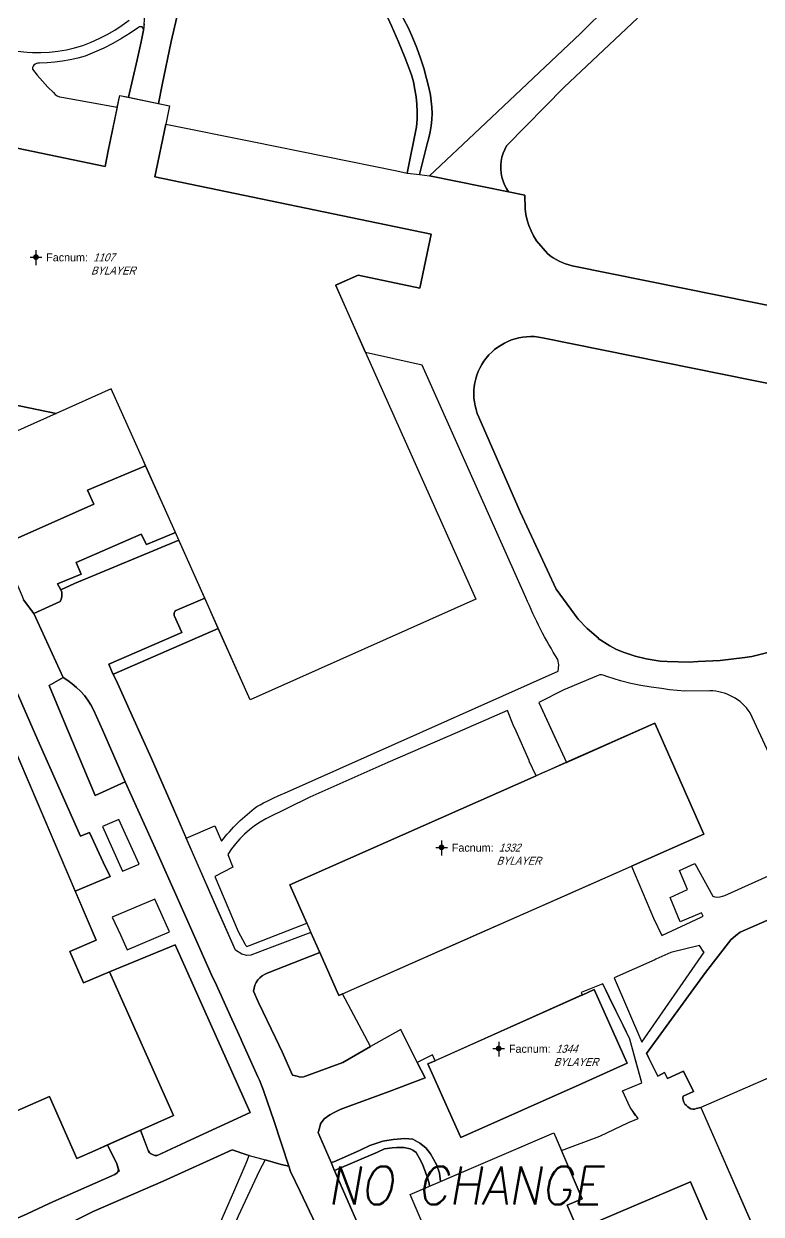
# Model space of a CAD drawing. Header units: inches. Extents: x 1273557 to 1282364, y 239587 to 246310.
# Drawn here: x 1277121 to 1277508, y 242171 to 242795 of the extents above; entities that cross this region are included whole.
import ezdxf
from ezdxf.enums import TextEntityAlignment as Align

# ---------------------------------------------------------------- set-up
doc = ezdxf.new("R2010")
doc.units = ezdxf.units.IN
doc.header["$MEASUREMENT"] = 0
doc.linetypes.add('DASHED2', pattern=[0.375, 0.25, -0.125])
doc.layers.add('BLDG-DATA', color=159, linetype='DASHED2', lineweight=30)
for name, color, linetype in [('BLDG-UW', 231, 'Continuous'), ('GRASS', 3, 'Continuous'), ('PATH', 253, 'Continuous'), ('PATH-ISLAND', 252, 'Continuous'), ('REV-ADJUDICATION-NOTES', 2, 'Continuous'), ('STREET-UW', 50, 'Continuous')]:
    doc.layers.add(name, color=color, linetype=linetype)
doc.styles.add('Revisions', font='simplex.shx', dxfattribs={"width": 0.9, "oblique": 10, "height": 25})
doc.styles.add('SS_LITE', font='FRABK.TTF', dxfattribs={"height": 16})

# ---------------------------------------------------------------- blocks, each defined once
blk = doc.blocks.new('*U1')
for p, q in [((-3.08, 0), (3.08, 0)), ((0, 3.55), (0, -4.2))]:
    blk.add_line(p, q)
at = {"const_width": 1.5}
blk.add_lwpolyline([(-0.75, 0, 1), (0.75, 0, 1)], format="xyb", close=True, dxfattribs=at)
at = {"layer": 'BLDG-DATA', "color": 1, "style": 'SS_LITE'}
blk.add_text('Facnum:', height=4.2, dxfattribs=at).set_placement((27.26, -2.25), align=Align.RIGHT)
at = {"layer": 'BLDG-DATA', "color": 7, "style": 'SS_LITE', "oblique": 20, "width": 0.9, "flags": 8}
for tag, p in [('FACNUM', (29.98, -2.25)), ('OBJECT', (28.84, -9.16))]:
    blk.add_attdef(tag, p, '', height=4.2, dxfattribs=at)

msp = doc.modelspace()

# ---------------------------------------------------------------- linework, layer by layer
at = {"layer": 'BLDG-UW'}
for points in [[(1277062.35, 242741.61), (1277163.94, 242720.5), (1277165.62, 242728.6), (1277171.66, 242757.68), (1277197.79, 242752.25), (1277195.78, 242742.59), (1277190.07, 242715.07), (1277334.97, 242684.97), (1277329.07, 242656.58), (1277296.61, 242663.32), (1277284.83, 242658.1), (1277300.56, 242622.87), (1277358.36, 242493.44), (1277240.02, 242440.59), (1277183.85, 242566.38), (1277167.16, 242603.73), (1277138.29, 242590.84), (1277035.46, 242612.22), (1277037.65, 242622.75)], [(1277395.99, 242403.35), (1277394.22, 242402.56), (1277389.98, 242400.69), (1277260.83, 242343.46), (1277269.76, 242323.32), (1277271.89, 242318.51), (1277276.57, 242307.93), (1277286.57, 242285.37), (1277288.48, 242286.22), (1277359.99, 242317.9), (1277404.79, 242337.75), (1277440.01, 242353.36), (1277477.91, 242370.15), (1277452.17, 242428.24), (1277405.55, 242407.59)], [(1277336.99, 242251.14), (1277333.24, 242249.47), (1277346.48, 242219.86), (1277350.51, 242210.85), (1277414.11, 242239.31), (1277437.76, 242249.9), (1277420.48, 242288.51), (1277414.06, 242285.64)], [(1277540.81, 242238.5), (1277537.45, 242246.19), (1277534.82, 242252.21), (1277476.4, 242226.68), (1277523.3, 242119.37), (1277544.29, 242128.55), (1277557.64, 242134.38), (1277582.05, 242145.06), (1277578.41, 242153.51), (1277585.62, 242156.66), (1277584.04, 242160.27), (1277579.1, 242171.57), (1277571.52, 242168.25)], [(1277323.92, 242181.02), (1277399.29, 242213.26), (1277414.03, 242178.79), (1277406.27, 242175.47), (1277411.87, 242162.37), (1277470.96, 242187.65), (1277491.32, 242140.05), (1277433.23, 242115.2), (1277438.9, 242101.95), (1277447.46, 242105.6), (1277462.99, 242069.28), (1277387.01, 242036.77), (1277372.11, 242071.6), (1277378.32, 242074.25), (1277365.67, 242103.83), (1277359, 242119.42), (1277346.47, 242148.7), (1277339.1, 242145.54), (1277323.92, 242181.02)]]:
    msp.add_lwpolyline(points, close=True, dxfattribs=at)
msp.add_lwpolyline([(1277039.13, 242190.41), (1277134.9, 242232.37), (1277149.15, 242199.86), (1277158.73, 242204.13), (1277199.87, 242222.45), (1277189.23, 242246.35), (1277171.17, 242286.89), (1277166.29, 242297.85), (1277152.58, 242291.98), (1277145.52, 242308.47), (1277159.3, 242314.36), (1277159.3, 242314.36), (1277159.3, 242314.36), (1277159.3, 242314.36), (1277159.3, 242314.36), (1277093.25, 242468.99)], dxfattribs=at)
at = {"layer": 'GRASS'}
for points in [[(1277320.49, 242797.96), (1277323.01, 242792.94), (1277325.33, 242787.82), (1277327.45, 242782.62), (1277329.37, 242777.34), (1277331.07, 242771.98), (1277332.57, 242766.56), (1277333.85, 242761.09), (1277334.53, 242757.93), (1277335.01, 242754.72), (1277335.3, 242751.5), (1277335.38, 242748.26), (1277335.26, 242745.02), (1277334.94, 242741.79), (1277334.41, 242738.59), (1277333.69, 242735.42), (1277332.78, 242732.31), (1277328.8, 242716.3), (1277334.14, 242715.53), (1277360.48, 242740.29), (1277413.19, 242790.19), (1277442.94, 242819.76)], [(1277202.81, 242804.04), (1277198.57, 242786), (1277193.97, 242763.19), (1277192.05, 242753.44), (1277197.79, 242752.25), (1277195.78, 242742.59), (1277241.12, 242733.58), (1277317.02, 242718.21), (1277322.35, 242716.94), (1277327.29, 242741.32), (1277327.55, 242745.25), (1277327.59, 242749.18), (1277327.42, 242753.11), (1277327.04, 242757.03), (1277326.44, 242760.91), (1277325.62, 242764.76), (1277324.6, 242768.56), (1277321.34, 242777.2), (1277317.88, 242785.76), (1277314.2, 242794.24), (1277310.31, 242802.62)], [(1277118.03, 242780.97), (1277123.16, 242780.34), (1277125.88, 242780.2), (1277130.35, 242780.21), (1277134.81, 242780.46), (1277139.25, 242780.96), (1277143.66, 242781.7), (1277148.01, 242782.68), (1277152.31, 242783.9), (1277156.63, 242785.6), (1277160.86, 242787.52), (1277164.98, 242789.64), (1277169, 242791.97), (1277172.89, 242794.51), (1277176.65, 242797.23)], [(1277093.25, 242468.99), (1277148.27, 242340.19), (1277166.58, 242347.9), (1277163.01, 242355.44), (1277155.79, 242370.94), (1277151.08, 242369.04), (1277128.77, 242419.37), (1277111.97, 242457.85)], [(1277534.82, 242252.21), (1277476.4, 242226.68), (1277473.96, 242226.06), (1277473.02, 242225.84), (1277472.06, 242225.83), (1277471.11, 242226.02), (1277470.23, 242226.42), (1277469.46, 242226.99), (1277468.82, 242227.71), (1277468.82, 242227.71), (1277468, 242228.45), (1277467.4, 242229.36), (1277467.03, 242230.4), (1277466.93, 242231.49), (1277467.11, 242232.58), (1277467.11, 242232.58), (1277472.51, 242235.02), (1277467.31, 242245.79), (1277458.82, 242241.87), (1277457.26, 242244.92), (1277453.82, 242243), (1277447.83, 242255.05), (1277478.72, 242297.48), (1277492.04, 242314.67), (1277494.76, 242316.91), (1277497.02, 242318.71), (1277519.29, 242328.44)], [(1277111.83, 242165.69), (1277123.07, 242170.88), (1277134.32, 242176.07), (1277138.21, 242177.8), (1277169.09, 242191.53), (1277170.42, 242192.61), (1277171.06, 242194.01), (1277170.12, 242197.15), (1277165.22, 242207.02), (1277158.73, 242204.13), (1277149.15, 242199.86), (1277134.9, 242232.37), (1277039.13, 242190.41)], [(1277339.1, 242145.54), (1277323.92, 242181.02), (1277334.07, 242185.36), (1277333.96, 242186.98), (1277332.87, 242190.3), (1277331.41, 242194.09), (1277330.52, 242196.42), (1277329.37, 242198.93), (1277327.98, 242201.52), (1277327.07, 242203), (1277325.29, 242204.23), (1277323.86, 242205.03), (1277320.53, 242205.7), (1277316.85, 242205.61), (1277314.45, 242205.4), (1277310.51, 242204.89), (1277306.79, 242203.26), (1277284.24, 242193.61), (1277288.94, 242182.68), (1277298.95, 242159.97)]]:
    msp.add_lwpolyline(points, dxfattribs=at)
for points in [[(1277180.72, 242776.37), (1277182.8, 242785.78), (1277184.19, 242792.04), (1277184.13, 242792.68), (1277183.82, 242793.23), (1277183.32, 242793.63), (1277182.7, 242793.79), (1277182.07, 242793.7), (1277181.53, 242793.37), (1277177.14, 242790.38), (1277172.63, 242787.57), (1277168.01, 242784.96), (1277163.27, 242782.56), (1277158.44, 242780.35), (1277153.52, 242778.36), (1277149.62, 242777.26), (1277145.67, 242776.35), (1277141.67, 242775.64), (1277137.64, 242775.12), (1277133.59, 242774.8), (1277129.53, 242774.67), (1277128.74, 242774.71), (1277127.97, 242774.55), (1277127.26, 242774.2), (1277126.66, 242773.68), (1277126.21, 242773.04), (1277125.94, 242772.3), (1277125.86, 242771.52), (1277128.44, 242768.28), (1277131.16, 242765.15), (1277134.01, 242762.13), (1277137, 242759.23), (1277137.83, 242758.28), (1277138.85, 242757.53), (1277140.02, 242757.02), (1277141.26, 242756.79), (1277170.38, 242751.49), (1277171.66, 242757.68), (1277176.16, 242756.75)], [(1277148.75, 242512.64), (1277182.9, 242527.47), (1277185.62, 242522.05), (1277200.82, 242528.36), (1277185.22, 242563.3), (1277154.77, 242550.54), (1277158.02, 242543.18), (1277108.8, 242521.36), (1277113.35, 242510.81), (1277116.06, 242505.03), (1277120.46, 242494.91), (1277121.26, 242493.08), (1277126.63, 242485.84), (1277140.38, 242492.19), (1277140.95, 242493.32), (1277141.28, 242494.53), (1277141.37, 242495.8), (1277141.21, 242497.05), (1277140.81, 242498.25), (1277139.09, 242501.48), (1277151.46, 242506.48)], [(1277162.62, 242424.75), (1277157.85, 242435.3), (1277156.45, 242437.92), (1277154.86, 242440.42), (1277153.09, 242442.8), (1277151.13, 242445.03), (1277149.02, 242447.11), (1277146.75, 242449.02), (1277144.35, 242450.76), (1277141.98, 242452.21), (1277134.61, 242448.09), (1277142.36, 242429.54), (1277152.83, 242404.52), (1277158.78, 242390.28), (1277174.57, 242397.49)], [(1277389.98, 242400.69), (1277389.99, 242400.69), (1277386.38, 242408.37), (1277386.26, 242408.64), (1277386.26, 242408.64), (1277379.48, 242424.07), (1277377.98, 242427.47), (1277374.91, 242434.9), (1277348.5, 242423.47), (1277312.26, 242407.67), (1277271.38, 242389.49), (1277248.22, 242378.17), (1277245.23, 242376.43), (1277242.37, 242374.5), (1277239.63, 242372.39), (1277237.04, 242370.1), (1277234.6, 242367.65), (1277232.33, 242365.05), (1277230.24, 242362.3), (1277228.33, 242359.43), (1277230.95, 242352.69), (1277221.58, 242347.84), (1277233.73, 242319.02), (1277237.21, 242312.46), (1277237.52, 242311.87), (1277237.94, 242311.51), (1277238.37, 242311.13), (1277239.67, 242311.64), (1277269.74, 242323.35), (1277260.83, 242343.46)], [(1277171.11, 242377.85), (1277162.58, 242374.1), (1277173.11, 242350.65), (1277181.82, 242354.32)], [(1277190.03, 242335.96), (1277167.76, 242326.58), (1277172, 242317.28), (1277175.62, 242309.33), (1277197.73, 242318.74)], [(1277200.72, 242312.05), (1277166.31, 242297.82), (1277171.17, 242286.89), (1277189.23, 242246.35), (1277199.87, 242222.45), (1277182.54, 242214.73), (1277186.55, 242204.04), (1277187.24, 242203.05), (1277188.16, 242202.28), (1277189.24, 242201.77), (1277190.42, 242201.55), (1277191.66, 242201.64), (1277208.88, 242209.65), (1277240.08, 242224.04)], [(1277288.52, 242286.23), (1277286.57, 242285.37), (1277276.56, 242307.96), (1277249.01, 242297.08), (1277247.59, 242296.48), (1277246.28, 242295.68), (1277245.09, 242294.7), (1277244.06, 242293.56), (1277243.2, 242292.28), (1277242.54, 242290.9), (1277241.78, 242287.67), (1277244.36, 242281.74), (1277253.24, 242263.16), (1277256.84, 242255.84), (1277262.22, 242243.69), (1277264.6, 242243.08), (1277265.7, 242242.78), (1277266.84, 242242.69), (1277267.97, 242242.81), (1277269.06, 242243.15), (1277288.6, 242250.3), (1277303.17, 242258.56)], [(1277452.7, 242304.45), (1277452.17, 242304.21), (1277430.83, 242294.73), (1277445.45, 242260.9), (1277478.01, 242308.12), (1277477.86, 242308.21), (1277475.55, 242311.61), (1277460.67, 242308.05)], [(1277435.19, 242235.45), (1277445.38, 242239.55), (1277442.46, 242250.23), (1277439.08, 242262.57), (1277435.7, 242269.47), (1277431.96, 242277.1), (1277428.16, 242284.84), (1277424.91, 242291.47), (1277413.57, 242286.97), (1277414.06, 242285.64), (1277420.48, 242288.51), (1277437.76, 242249.9), (1277414.11, 242239.31), (1277350.51, 242210.85), (1277346.48, 242219.86), (1277333.24, 242249.47), (1277336.97, 242251.13), (1277335.57, 242254.29), (1277327.62, 242250.32), (1277331.71, 242242.13), (1277312.86, 242235.01), (1277289.96, 242226.57), (1277287.15, 242225.52), (1277284.44, 242224.25), (1277281.84, 242222.78), (1277278.79, 242220.71), (1277276.97, 242218.04), (1277276.4, 242215.79), (1277275.67, 242213.49), (1277276.63, 242211.34), (1277282.42, 242197.86), (1277283.93, 242198.18), (1277291.1, 242201.36), (1277297.75, 242204.3), (1277302.76, 242206.68), (1277309.65, 242209.01), (1277314.98, 242209.93), (1277321.06, 242210.31), (1277325.25, 242209.97), (1277329.05, 242208), (1277332.17, 242205.54), (1277334.67, 242202.32), (1277337.8, 242196.78), (1277339.24, 242192.13), (1277339.76, 242187.8), (1277399.29, 242213.26), (1277403.2, 242204.1), (1277423.45, 242211.64), (1277438.41, 242218.77), (1277443.49, 242220.87), (1277442.11, 242222.51), (1277439.82, 242225.98), (1277439.36, 242226.68)], [(1277231.47, 242182.43), (1277237.93, 242197.42), (1277239.55, 242201.45), (1277239.45, 242201.48), (1277238.29, 242201.86), (1277230.61, 242204.4), (1277194.46, 242187.91), (1277157.66, 242172.02), (1277136, 242161.15), (1277137.19, 242156.47), (1277153.3, 242151.88), (1277178.67, 242143.55), (1277198.6, 242137.14), (1277207.83, 242134.47), (1277209.77, 242133.9), (1277211.56, 242134.25), (1277212.48, 242135.58), (1277222.24, 242161.29)], [(1277277.81, 242158.24), (1277266.25, 242182.49), (1277261.26, 242193.14), (1277260.35, 242195.9), (1277256.3, 242196.76), (1277247.87, 242199.12), (1277244.75, 242193.19), (1277233.77, 242169.69), (1277224.14, 242146.82), (1277219.43, 242136.29), (1277218.54, 242134.3), (1277218.58, 242131.81), (1277218.6, 242130.36), (1277222.87, 242129.02), (1277285.07, 242108.78), (1277301.81, 242102.76), (1277292.29, 242124.38), (1277290.6, 242128.24)]]:
    msp.add_lwpolyline(points, close=True, dxfattribs=at)
for points in [[(1277543.01, 242641.18), (1277408.92, 242668.31, -0.122255), (1277395.93, 242674.71), (1277390.12, 242681.45), (1277388.6, 242684.01), (1277387.28, 242686.69), (1277386.18, 242689.46), (1277385.3, 242692.3), (1277384.65, 242695.21), (1277384.23, 242698.16), (1277384.12, 242705.41), (1277375.53, 242707.16), (1277374.37, 242708.94), (1277373.39, 242710.83), (1277372.6, 242712.8), (1277372, 242714.85), (1277371.6, 242716.93), (1277371.41, 242719.05), (1277371.42, 242721.18), (1277371.64, 242723.29), (1277372.06, 242725.37), (1277372.69, 242727.4), (1277373.51, 242729.36), (1277374.51, 242731.23), (1277404.75, 242762.13), (1277443.18, 242798.34)], [(1277511.52, 242465.33), (1277507.33, 242464.29), (1277502.98, 242463.36), (1277499.38, 242462.7), (1277486.47, 242461.16), (1277474.96, 242460.71), (1277470.18, 242460.36), (1277458.59, 242460.72), (1277454.99, 242460.93), (1277447.61, 242462.04), (1277441.93, 242463.48), (1277435.66, 242465.64), (1277431.73, 242467.21), (1277428.59, 242468.98), (1277422.46, 242472.69), (1277422.67, 242472.92), (1277416.79, 242478.02), (1277411.93, 242482.96), (1277400.56, 242498.67), (1277381.66, 242539.27), (1277359.92, 242588.91, -0.610415), (1277393.23, 242630.59), (1277535.09, 242601.89)]]:
    msp.add_lwpolyline(points, format="xyb", dxfattribs=at)
for points in [[(1277258.08, 242391.6), (1277401.44, 242455.58), (1277401.91, 242458.9), (1277401.32, 242461.7, -0.041498), (1277384.63, 242494.29), (1277330.25, 242616.09), (1277300.56, 242622.87), (1277358.36, 242493.44), (1277240.02, 242440.59), (1277223.32, 242477.98), (1277168.76, 242454.26), (1277168.16, 242454), (1277169.7, 242450.82), (1277178.09, 242432.11), (1277188.27, 242409.74), (1277199.76, 242383.4), (1277206.5, 242368.05), (1277221.45, 242374.48), (1277224.95, 242366.35, -0.06456), (1277243.48, 242384.56, -0.027876)], [(1277405.9, 242407.74), (1277452.19, 242428.25), (1277477.91, 242370.15), (1277440.01, 242353.36), (1277451.48, 242325.99), (1277455.87, 242316.82), (1277476.5, 242326.5), (1277477.56, 242327.01), (1277476.6, 242328.76), (1277465.48, 242324.06), (1277460.27, 242336.76), (1277469.33, 242340.95), (1277465.07, 242350.98), (1277473.17, 242354.61), (1277482.53, 242337.6), (1277483.6, 242337.21), (1277484.85, 242337.01), (1277486.45, 242337.13), (1277488.9, 242337.96), (1277536.55, 242359.32), (1277502.13, 242433.78, 0.25289), (1277480.97, 242445.26), (1277468, 242445.05), (1277459.85, 242445.81), (1277455.78, 242446.46), (1277450.34, 242447.15), (1277444.94, 242448.06), (1277439.57, 242449.17), (1277434.25, 242450.48), (1277434.25, 242450.48), (1277427.57, 242452.58), (1277425.15, 242453.54), (1277424.26, 242453.69), (1277423.36, 242453.64), (1277422.49, 242453.39), (1277421.7, 242452.95), (1277421.7, 242452.95), (1277404.46, 242445.79), (1277391.42, 242439.21), (1277398.43, 242423.98)]]:
    msp.add_lwpolyline(points, format="xyb", close=True, dxfattribs=at)
at = {"layer": 'PATH'}
for points in [[(1277443.18, 242798.34), (1277404.75, 242762.13), (1277374.51, 242731.23), (1277373.51, 242729.36), (1277372.69, 242727.4), (1277372.06, 242725.37), (1277371.64, 242723.29), (1277371.42, 242721.18), (1277371.41, 242719.05), (1277371.6, 242716.93), (1277372, 242714.85), (1277372.6, 242712.8), (1277373.39, 242710.83), (1277374.37, 242708.94), (1277375.53, 242707.16), (1277334.14, 242715.53), (1277360.48, 242740.29), (1277413.19, 242790.19), (1277442.94, 242819.76)], [(1277185.12, 242808.85), (1277184.19, 242792.04), (1277184.13, 242792.68), (1277183.82, 242793.23), (1277183.32, 242793.63), (1277182.7, 242793.79), (1277182.07, 242793.7), (1277181.53, 242793.37), (1277177.14, 242790.38), (1277172.63, 242787.57), (1277168.01, 242784.96), (1277163.27, 242782.56), (1277158.44, 242780.35), (1277153.52, 242778.36), (1277149.62, 242777.26), (1277145.67, 242776.35), (1277141.67, 242775.64), (1277137.64, 242775.12), (1277133.59, 242774.8), (1277129.53, 242774.67), (1277128.74, 242774.71), (1277127.97, 242774.55), (1277127.26, 242774.2), (1277126.66, 242773.68), (1277126.21, 242773.04), (1277125.94, 242772.3), (1277125.86, 242771.52), (1277128.44, 242768.28), (1277131.16, 242765.15), (1277134.01, 242762.13), (1277137, 242759.23), (1277137.83, 242758.28), (1277138.85, 242757.53), (1277140.02, 242757.02), (1277141.26, 242756.79), (1277170.37, 242751.49), (1277170.37, 242751.49), (1277165.62, 242728.6), (1277163.94, 242720.5), (1277062.35, 242741.61)], [(1277310.31, 242802.62), (1277314.2, 242794.24), (1277317.88, 242785.76), (1277321.34, 242777.2), (1277324.6, 242768.56), (1277325.62, 242764.76), (1277326.44, 242760.91), (1277327.04, 242757.03), (1277327.42, 242753.11), (1277327.59, 242749.18), (1277327.55, 242745.25), (1277327.29, 242741.32), (1277322.35, 242716.94), (1277328.8, 242716.3), (1277332.78, 242732.31), (1277333.69, 242735.42), (1277334.41, 242738.59), (1277334.94, 242741.79), (1277335.26, 242745.02), (1277335.38, 242748.26), (1277335.3, 242751.5), (1277335.01, 242754.72), (1277334.53, 242757.93), (1277333.85, 242761.09), (1277332.57, 242766.56), (1277331.07, 242771.98), (1277329.37, 242777.34), (1277327.45, 242782.62), (1277325.33, 242787.82), (1277323.01, 242792.94), (1277320.14, 242798.65)], [(1277118.03, 242780.97), (1277123.16, 242780.34), (1277125.88, 242780.2), (1277130.35, 242780.21), (1277134.81, 242780.46), (1277139.25, 242780.96), (1277143.66, 242781.7), (1277148.01, 242782.68), (1277152.31, 242783.9), (1277156.63, 242785.6), (1277160.86, 242787.52), (1277164.98, 242789.64), (1277169, 242791.97), (1277172.89, 242794.51), (1277176.65, 242797.23)], [(1277035.46, 242612.22), (1277138.29, 242590.84), (1277104.57, 242575.78)], [(1277108.8, 242521.36), (1277158.02, 242543.18), (1277154.77, 242550.54), (1277185.22, 242563.3), (1277183.85, 242566.38), (1277167.16, 242603.73), (1277138.29, 242590.84), (1277104.57, 242575.78)], [(1277136, 242161.15), (1277157.66, 242172.02), (1277194.46, 242187.91), (1277230.61, 242204.4), (1277238.29, 242201.86), (1277239.45, 242201.48), (1277239.55, 242201.45), (1277247.87, 242199.12), (1277256.3, 242196.76), (1277260.35, 242195.9), (1277252.46, 242219.88), (1277247.24, 242235), (1277246.8, 242236.11), (1277244.89, 242240.93), (1277244.08, 242242.77), (1277235.49, 242261.72), (1277235.32, 242262.36), (1277230.48, 242272.95), (1277221.46, 242292.69), (1277220.54, 242294.75), (1277208.82, 242321.17), (1277191.03, 242360.83), (1277174.57, 242397.49), (1277158.78, 242390.28), (1277152.83, 242404.52), (1277142.36, 242429.54), (1277134.61, 242448.09), (1277141.98, 242452.21), (1277141.98, 242452.21), (1277126.63, 242485.84), (1277121.26, 242493.08)], [(1277111.97, 242457.85), (1277128.77, 242419.37), (1277151.08, 242369.04), (1277155.79, 242370.94), (1277163.01, 242355.44), (1277166.58, 242347.9), (1277148.27, 242340.19), (1277159.3, 242314.36), (1277145.52, 242308.47), (1277152.58, 242291.98), (1277166.29, 242297.85), (1277166.31, 242297.82), (1277200.72, 242312.05), (1277240.08, 242224.04), (1277208.88, 242209.65), (1277190.58, 242201.14), (1277187.01, 242202.83), (1277182.54, 242214.73), (1277165.22, 242207.02), (1277170.12, 242197.15), (1277171.27, 242193.3), (1277169.09, 242191.53), (1277138.21, 242177.8), (1277134.32, 242176.07), (1277123.07, 242170.88), (1277111.83, 242165.69)], [(1277519.29, 242328.44), (1277497.02, 242318.71), (1277494.76, 242316.91), (1277492.04, 242314.67), (1277478.72, 242297.48), (1277447.83, 242255.05), (1277453.82, 242243), (1277457.26, 242244.92), (1277458.82, 242241.87), (1277467.31, 242245.79), (1277472.51, 242235.02), (1277467.11, 242232.58), (1277467.11, 242232.58), (1277466.93, 242231.49), (1277467.03, 242230.4), (1277467.4, 242229.36), (1277468, 242228.45), (1277468.82, 242227.71), (1277468.82, 242227.71), (1277469.46, 242226.99), (1277470.23, 242226.42), (1277471.11, 242226.02), (1277472.06, 242225.83), (1277473.02, 242225.84), (1277473.96, 242226.06), (1277476.4, 242226.68), (1277510.65, 242148.32)], [(1277447.92, 242255.18), (1277448.94, 242252.82)], [(1277222.24, 242161.29), (1277231.47, 242182.43), (1277237.93, 242197.42), (1277239.55, 242201.45), (1277247.87, 242199.12), (1277244.75, 242193.19), (1277233.77, 242169.69)]]:
    msp.add_lwpolyline(points, dxfattribs=at)
for points in [[(1277491.32, 242140.05), (1277470.96, 242187.65), (1277411.87, 242162.37), (1277406.27, 242175.47), (1277414.03, 242178.79), (1277403.2, 242204.1), (1277423.45, 242211.64), (1277438.41, 242218.77), (1277443.49, 242220.87), (1277439.82, 242225.98), (1277439.36, 242226.68), (1277435.19, 242235.45), (1277445.38, 242239.55), (1277439.08, 242262.57), (1277424.91, 242291.47), (1277413.57, 242286.97), (1277414.15, 242285.68), (1277336.99, 242251.14), (1277335.57, 242254.29), (1277327.62, 242250.32), (1277319.02, 242267.55), (1277303.17, 242258.56), (1277288.52, 242286.23), (1277440.01, 242353.36), (1277451.48, 242325.99), (1277455.87, 242316.82), (1277476.5, 242326.5), (1277477.56, 242327.01), (1277476.6, 242328.76), (1277465.48, 242324.06), (1277460.27, 242336.76), (1277469.33, 242340.95), (1277465.07, 242350.98), (1277473.17, 242354.61), (1277482.53, 242337.6), (1277483.6, 242337.21), (1277484.85, 242337.01), (1277486.45, 242337.13), (1277488.9, 242337.96), (1277536.55, 242359.32), (1277502.13, 242433.78, 0.25289), (1277480.97, 242445.26), (1277468, 242445.05), (1277459.85, 242445.81), (1277455.78, 242446.46), (1277450.34, 242447.15), (1277444.94, 242448.06), (1277439.57, 242449.17), (1277434.25, 242450.48), (1277434.25, 242450.48), (1277427.57, 242452.58), (1277425.15, 242453.54), (1277424.26, 242453.69), (1277423.36, 242453.64), (1277422.49, 242453.39), (1277421.7, 242452.95), (1277421.7, 242452.95), (1277404.46, 242445.79), (1277391.42, 242439.21), (1277405.9, 242407.74), (1277389.99, 242400.69), (1277386.38, 242408.37), (1277386.26, 242408.64), (1277386.26, 242408.64), (1277379.48, 242424.07), (1277377.98, 242427.47), (1277374.91, 242434.9), (1277348.5, 242423.47), (1277312.26, 242407.67), (1277271.38, 242389.49), (1277248.22, 242378.17), (1277245.23, 242376.43), (1277242.37, 242374.5), (1277239.63, 242372.39), (1277237.04, 242370.1), (1277234.6, 242367.65), (1277232.33, 242365.05), (1277230.24, 242362.3), (1277228.33, 242359.43), (1277230.95, 242352.69), (1277221.58, 242347.84), (1277233.73, 242319.02), (1277237.21, 242312.46), (1277237.52, 242311.87), (1277237.94, 242311.51), (1277238.37, 242311.13), (1277239.67, 242311.64), (1277269.74, 242323.35), (1277271.88, 242318.54), (1277251.39, 242310.81), (1277240.39, 242306.53), (1277238.28, 242306.33), (1277235.61, 242307.04), (1277232.38, 242309.25), (1277206.5, 242368.05), (1277221.45, 242374.48), (1277224.95, 242366.35, -0.06456), (1277243.48, 242384.56, -0.027876), (1277258.08, 242391.6), (1277401.44, 242455.58), (1277401.91, 242458.9), (1277401.32, 242461.7, -0.041498), (1277384.63, 242494.29), (1277330.25, 242616.09), (1277300.56, 242622.87), (1277284.93, 242658.14), (1277296.61, 242663.32), (1277329.07, 242656.58), (1277334.97, 242684.97), (1277190.07, 242715.07), (1277195.78, 242742.59), (1277241.12, 242733.58), (1277317.02, 242718.21), (1277322.35, 242716.94), (1277328.8, 242716.3), (1277334.14, 242715.53), (1277375.53, 242707.16), (1277384.12, 242705.41), (1277384.23, 242698.16), (1277384.65, 242695.21), (1277385.3, 242692.3), (1277386.18, 242689.46), (1277387.28, 242686.69), (1277388.6, 242684.01), (1277390.12, 242681.45), (1277395.93, 242674.71, 0.122255), (1277408.92, 242668.31), (1277543.01, 242641.18)], [(1277535.09, 242601.89), (1277393.23, 242630.59, 0.610415), (1277359.92, 242588.91), (1277381.66, 242539.27), (1277400.56, 242498.67), (1277411.93, 242482.96), (1277416.79, 242478.02), (1277422.67, 242472.92), (1277422.46, 242472.69), (1277428.59, 242468.98), (1277431.73, 242467.21), (1277435.66, 242465.64), (1277441.93, 242463.48), (1277447.61, 242462.04), (1277454.99, 242460.93), (1277458.59, 242460.72), (1277470.18, 242460.36), (1277474.96, 242460.71), (1277486.47, 242461.16), (1277499.38, 242462.7), (1277502.98, 242463.36), (1277507.33, 242464.29), (1277511.52, 242465.33)]]:
    msp.add_lwpolyline(points, format="xyb", dxfattribs=at)
for points in [[(1277202.63, 242524.31), (1277200.82, 242528.36), (1277185.62, 242522.05), (1277182.9, 242527.47), (1277148.75, 242512.64), (1277151.46, 242506.48), (1277139.09, 242501.48), (1277140.81, 242498.25), (1277147.99, 242501.68)], [(1277223.32, 242477.98), (1277216.21, 242493.91), (1277200.76, 242487.31), (1277200.21, 242486.06), (1277200.14, 242484.84), (1277204.25, 242475.89), (1277165.99, 242459.26), (1277167.59, 242455.5), (1277167.93, 242454.48), (1277168.16, 242454), (1277168.76, 242454.26)], [(1277337.8, 242196.78), (1277334.67, 242202.32), (1277332.17, 242205.54), (1277329.05, 242208), (1277325.25, 242209.97), (1277321.06, 242210.31), (1277314.98, 242209.93), (1277309.65, 242209.01), (1277302.76, 242206.68), (1277297.75, 242204.3), (1277291.1, 242201.36), (1277283.93, 242198.18), (1277282.42, 242197.86), (1277282.62, 242197.39), (1277283.98, 242194.24), (1277284.24, 242193.61), (1277306.79, 242203.26), (1277310.51, 242204.89), (1277314.45, 242205.4), (1277316.85, 242205.61), (1277320.53, 242205.7), (1277323.86, 242205.03), (1277325.29, 242204.23), (1277327.07, 242203), (1277327.98, 242201.52), (1277329.37, 242198.93), (1277330.52, 242196.42), (1277331.41, 242194.09), (1277332.87, 242190.3), (1277333.96, 242186.98), (1277334.07, 242185.36), (1277339.76, 242187.8), (1277339.24, 242192.13)]]:
    msp.add_lwpolyline(points, close=True, dxfattribs=at)
at = {"layer": 'PATH-ISLAND'}
for points in [[(1277171.11, 242377.85), (1277162.58, 242374.1), (1277173.11, 242350.65), (1277181.82, 242354.32)], [(1277190.03, 242335.96), (1277167.76, 242326.58), (1277172, 242317.28), (1277175.62, 242309.33), (1277197.73, 242318.74)], [(1277452.7, 242304.45), (1277452.17, 242304.21), (1277430.83, 242294.73), (1277445.45, 242260.9), (1277478.01, 242308.12), (1277477.86, 242308.21), (1277475.55, 242311.61), (1277460.67, 242308.05)]]:
    msp.add_lwpolyline(points, close=True, dxfattribs=at)
at = {"layer": 'STREET-UW'}
for points in [[(1277184.37, 242795.3), (1277184.19, 242792.04), (1277182.8, 242785.78), (1277180.72, 242776.37), (1277176.16, 242756.74), (1277192.05, 242753.44), (1277193.97, 242763.19), (1277198.57, 242786), (1277202.81, 242804.04)], [(1277298.95, 242159.97), (1277288.94, 242182.68), (1277283.98, 242194.24), (1277282.62, 242197.39), (1277276.63, 242211.34), (1277275.67, 242213.49), (1277276.4, 242215.79), (1277276.78, 242217.29), (1277276.97, 242218.04), (1277278.79, 242220.71), (1277281.84, 242222.78), (1277284.44, 242224.25), (1277287.15, 242225.52), (1277289.96, 242226.57), (1277312.86, 242235.01), (1277331.71, 242242.13), (1277327.62, 242250.32), (1277319.02, 242267.55), (1277303.17, 242258.56), (1277288.6, 242250.3), (1277269.06, 242243.15), (1277267.63, 242242.63), (1277265.8, 242242.77), (1277265.7, 242242.78), (1277264.6, 242243.08), (1277262.22, 242243.69), (1277256.84, 242255.84), (1277253.24, 242263.16), (1277244.36, 242281.74), (1277241.78, 242287.67), (1277242.54, 242290.9), (1277243.2, 242292.28), (1277244.06, 242293.56), (1277245.09, 242294.7), (1277246.28, 242295.68), (1277247.59, 242296.48), (1277249.01, 242297.08), (1277276.56, 242307.96), (1277271.89, 242318.51), (1277271.88, 242318.54), (1277251.39, 242310.81), (1277240.39, 242306.53), (1277238.28, 242306.33), (1277235.61, 242307.04), (1277232.38, 242309.25), (1277222.61, 242331.31), (1277212.26, 242354.93), (1277199.76, 242383.4), (1277188.27, 242409.74), (1277178.09, 242432.11), (1277169.7, 242450.82), (1277167.93, 242454.48), (1277167.59, 242455.5), (1277165.99, 242459.26), (1277204.25, 242475.89), (1277200.14, 242484.84), (1277200.21, 242486.06), (1277200.76, 242487.31), (1277216.21, 242493.91), (1277202.63, 242524.31), (1277147.99, 242501.68), (1277140.81, 242498.25), (1277141.21, 242497.05), (1277141.37, 242495.8), (1277141.28, 242494.53), (1277140.95, 242493.32), (1277140.38, 242492.19), (1277126.63, 242485.84), (1277141.98, 242452.21), (1277144.35, 242450.76), (1277146.75, 242449.02), (1277149.02, 242447.11), (1277151.13, 242445.03), (1277153.09, 242442.8), (1277154.86, 242440.42), (1277156.45, 242437.92), (1277157.85, 242435.3), (1277162.62, 242424.75), (1277174.57, 242397.49), (1277191.03, 242360.83), (1277208.82, 242321.17), (1277220.54, 242294.75), (1277221.46, 242292.69), (1277230.48, 242272.95), (1277235.32, 242262.36), (1277235.49, 242261.72), (1277244.08, 242242.77), (1277244.89, 242240.93), (1277246.8, 242236.11), (1277247.24, 242235), (1277252.46, 242219.88), (1277260.35, 242195.9), (1277261.26, 242193.14), (1277266.25, 242182.49), (1277277.81, 242158.24)]]:
    msp.add_lwpolyline(points, dxfattribs=at)

# ---------------------------------------------------------------- block references
at = {"layer": 'BLDG-DATA'}
ref = msp.add_blockref('*U1', (1277127.7, 242672.88), dxfattribs=at)
ref.add_attrib('FACNUM', '1107', (1277157.68, 242670.63), dxfattribs={"color": 7, "height": 4.2, "style": 'SS_LITE', "oblique": 20, "width": 0.9})
ref.add_attrib('OBJECT', 'BYLAYER', (1277156.54, 242663.72), dxfattribs={"color": 7, "height": 4.2, "style": 'SS_LITE', "oblique": 20, "width": 0.9})
ref = msp.add_blockref('*U1', (1277340.38, 242363.14), dxfattribs=at)
ref.add_attrib('FACNUM', '1332', (1277370.36, 242360.9), dxfattribs={"color": 7, "height": 4.2, "style": 'SS_LITE', "oblique": 20, "width": 0.9})
ref.add_attrib('OBJECT', 'BYLAYER', (1277369.22, 242353.99), dxfattribs={"color": 7, "height": 4.2, "style": 'SS_LITE', "oblique": 20, "width": 0.9})
ref = msp.add_blockref('*U1', (1277370.33, 242257.59), dxfattribs=at)
ref.add_attrib('FACNUM', '1344', (1277400.31, 242255.34), dxfattribs={"color": 7, "height": 4.2, "style": 'SS_LITE', "oblique": 20, "width": 0.9})
ref.add_attrib('OBJECT', 'BYLAYER', (1277399.17, 242248.43), dxfattribs={"color": 7, "height": 4.2, "style": 'SS_LITE', "oblique": 20, "width": 0.9})

# ---------------------------------------------------------------- texts
at = {"layer": 'REV-ADJUDICATION-NOTES', "style": 'Revisions', "oblique": 10, "width": 0.913884}
msp.add_text('NO CHANGE', height=20, dxfattribs=at).set_placement((1277280.57, 242175.75, 127.79))

doc.saveas('drawing.dxf')
